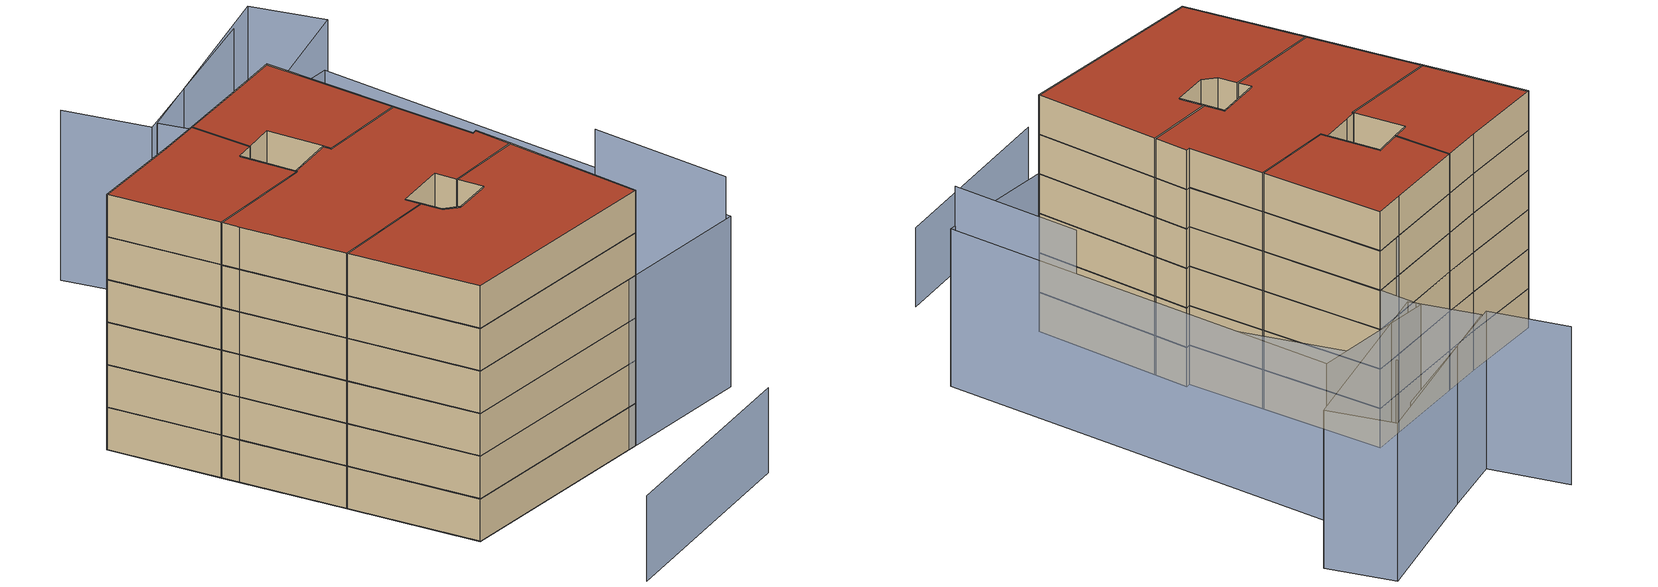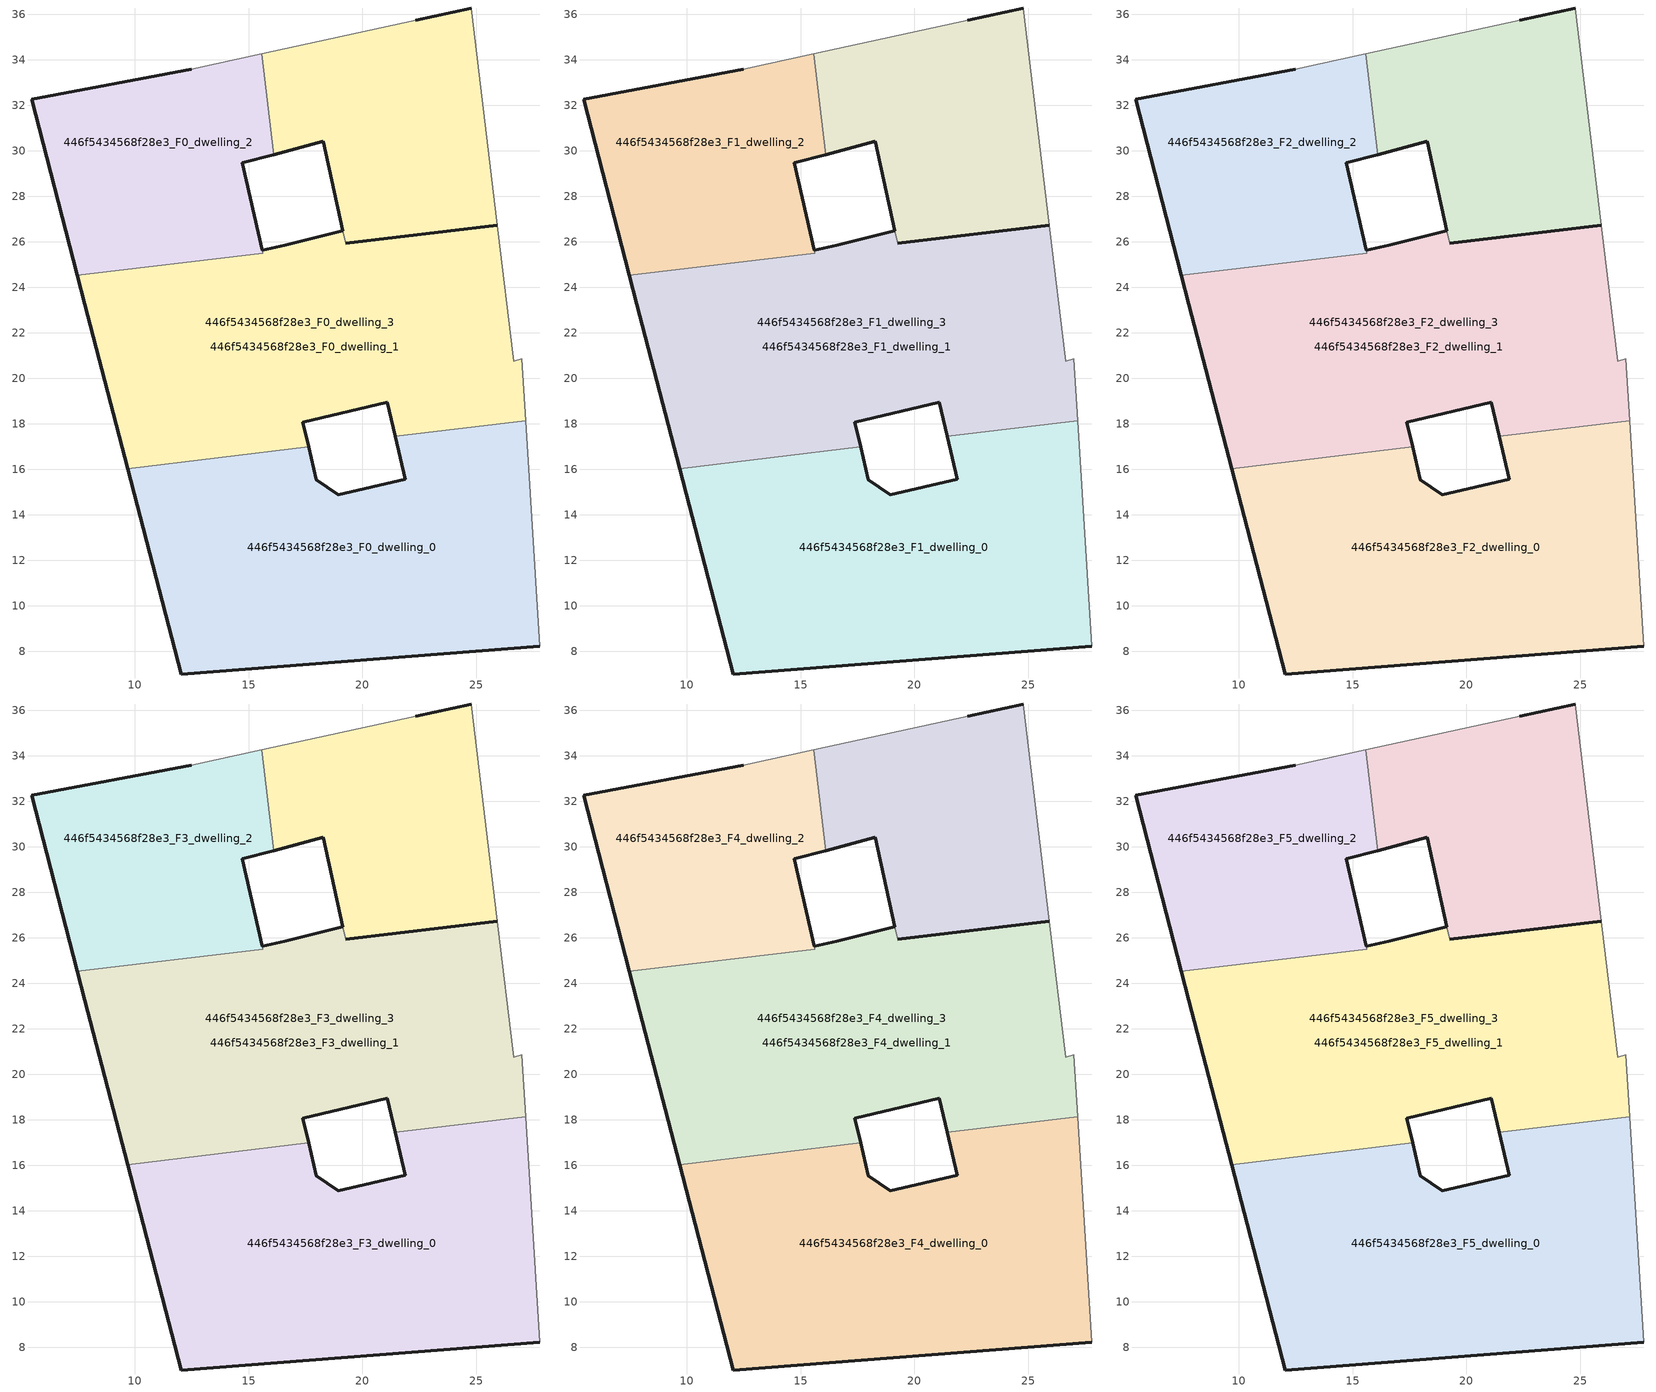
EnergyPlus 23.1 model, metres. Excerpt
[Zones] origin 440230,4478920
446f5434568f28e3_F0_dwelling_0
 floor ground (EU_floor_Construction): 27.81,8.23 27.18,18.14 21.45,17.45 21.88,15.56 18.95,14.87 17.98,15.54 17.63,16.99 9.67,16.04 12.03,7 z0
 wall outside (EU_wall_Construction): 17.63,16.99 17.98,15.54 18.95,14.87 21.88,15.56 21.45,17.45 / 27.81,8.23 12.03,7 9.67,16.04 z0:3
 wall adiabatic (EU_wall_Construction): 27.18,18.14 27.81,8.23 z0:3
 wall to 446f5434568f28e3_F0_dwelling_1 (EU_wall_Construction): 21.44,17.45 27.18,18.14 / 9.67,16.04 17.63,16.99 z0:3
446f5434568f28e3_F0_dwelling_1
 floor ground (EU_floor_Construction): 25.93,26.74 24.77,36.28 22.34,35.74 15.57,34.27 16.1,29.84 18.27,30.42 19.14,26.5 19.14,26.49 19.26,25.94 19.27,25.94 z0; 27.18,18.14 27.01,20.87 26.65,20.76 25.93,26.74 19.27,25.94 19.26,25.94 19.14,26.49 16.58,25.86 15.6,25.62 15.63,25.5 7.47,24.52 7.8,23.25 9.67,16.04 17.63,16.99 17.38,18.06 21.1,18.95 21.44,17.45 z0
 wall outside (EU_wall_Construction): 9.67,16.04 7.8,23.25 7.47,24.52 / 15.6,25.62 16.58,25.86 19.14,26.49 / 19.26,25.94 25.93,26.74 / 21.45,17.45 21.1,18.95 17.38,18.06 17.63,16.99 z0:3
 wall adiabatic (EU_wall_Construction): 25.93,26.74 26.65,20.76 27.01,20.87 27.18,18.14 z0:3
 wall to 446f5434568f28e3_F0_dwelling_2 (EU_wall_Construction): 7.47,24.52 15.63,25.5 15.6,25.62 z0:3
 wall to 446f5434568f28e3_F0_dwelling_3 (EU_wall_Construction): 19.14,26.49 19.26,25.94 z0:3
446f5434568f28e3_F0_dwelling_2
 floor ground (EU_floor_Construction): 15.63,25.5 15.6,25.62 15.6,25.63 14.72,29.47 16.1,29.84 15.57,34.27 12.47,33.6 5.45,32.26 7.47,24.53 7.47,24.52 z0
 wall outside (EU_wall_Construction): 16.1,29.84 14.72,29.47 15.6,25.63 15.6,25.62 / 7.47,24.52 7.47,24.53 5.45,32.26 12.47,33.6 z0:3
 wall adiabatic (EU_wall_Construction): 12.47,33.6 15.57,34.27 z0:3
 wall to 446f5434568f28e3_F0_dwelling_3 (EU_wall_Construction): 15.57,34.27 16.1,29.84 z0:3
446f5434568f28e3_F0_dwelling_3
 floor ground (EU_floor_Construction): 25.93,26.74 24.77,36.28 22.34,35.74 15.57,34.27 16.1,29.84 18.27,30.42 19.14,26.5 19.14,26.49 19.26,25.94 19.27,25.94 z0; 27.18,18.14 27.01,20.87 26.65,20.76 25.93,26.74 19.27,25.94 19.26,25.94 19.14,26.49 16.58,25.86 15.6,25.62 15.63,25.5 7.47,24.52 7.8,23.25 9.67,16.04 17.63,16.99 17.38,18.06 21.1,18.95 21.44,17.45 z0
 wall outside (EU_wall_Construction): 19.14,26.49 19.14,26.5 18.28,30.42 16.1,29.84 / 22.34,35.74 24.77,36.28 / 25.93,26.74 19.27,25.94 19.26,25.94 z0:3
 wall adiabatic (EU_wall_Construction): 15.57,34.27 22.34,35.74 / 24.77,36.28 25.93,26.74 z0:3
446f5434568f28e3_F1_dwelling_0
 floor to 446f5434568f28e3_F0_dwelling_0 (EU_floor_Construction): 27.81,8.23 27.18,18.14 21.44,17.45 21.88,15.56 18.95,14.87 17.98,15.54 17.63,16.99 9.67,16.04 12.02,7 z3
 wall outside (EU_wall_Construction): 17.63,16.99 17.98,15.54 18.95,14.87 21.88,15.56 21.45,17.45 / 27.81,8.23 12.03,7 9.67,16.04 z3:6
 wall adiabatic (EU_wall_Construction): 27.18,18.14 27.81,8.23 z3:6
 wall to 446f5434568f28e3_F1_dwelling_1 (EU_wall_Construction): 21.44,17.45 27.18,18.14 / 9.67,16.04 17.63,16.99 z3:6
446f5434568f28e3_F1_dwelling_1
 floor outside (EU_floor_Construction): 27.18,18.14 27.01,20.87 26.65,20.76 25.93,26.74 19.27,25.94 19.26,25.94 19.14,26.49 16.58,25.86 15.6,25.62 15.63,25.5 7.47,24.52 7.8,23.25 9.67,16.04 17.63,16.99 17.38,18.06 21.1,18.95 21.44,17.45 z3; 25.93,26.74 24.77,36.28 22.34,35.74 15.57,34.27 16.1,29.84 18.27,30.42 19.14,26.5 19.14,26.49 19.26,25.94 19.27,25.94 z3
 wall outside (EU_wall_Construction): 9.67,16.04 7.8,23.25 7.47,24.52 / 15.6,25.62 16.58,25.86 19.14,26.49 / 19.26,25.94 25.93,26.74 / 21.45,17.45 21.1,18.95 17.38,18.06 17.63,16.99 z3:6
 wall adiabatic (EU_wall_Construction): 25.93,26.74 26.65,20.76 27.01,20.87 27.18,18.14 z3:6
 wall to 446f5434568f28e3_F1_dwelling_2 (EU_wall_Construction): 7.47,24.52 15.63,25.5 15.6,25.62 z3:6
 wall to 446f5434568f28e3_F1_dwelling_3 (EU_wall_Construction): 19.14,26.49 19.26,25.94 z3:6
446f5434568f28e3_F1_dwelling_2
 floor to 446f5434568f28e3_F0_dwelling_2 (EU_floor_Construction): 15.63,25.5 15.6,25.62 15.6,25.63 14.72,29.47 16.1,29.84 15.57,34.27 12.47,33.6 5.45,32.26 7.46,24.53 7.47,24.52 z3
 wall outside (EU_wall_Construction): 16.1,29.84 14.72,29.47 15.6,25.63 15.6,25.62 / 7.47,24.52 7.47,24.53 5.45,32.26 12.47,33.6 z3:6
 wall adiabatic (EU_wall_Construction): 12.47,33.6 15.57,34.27 z3:6
 wall to 446f5434568f28e3_F1_dwelling_3 (EU_wall_Construction): 15.57,34.27 16.1,29.84 z3:6
446f5434568f28e3_F1_dwelling_3
 floor to 446f5434568f28e3_F0_dwelling_3 (EU_floor_Construction): 25.93,26.74 24.77,36.28 22.34,35.74 15.57,34.27 16.1,29.84 18.27,30.42 19.14,26.5 19.14,26.49 19.26,25.94 19.27,25.94 z3; 27.18,18.14 27.01,20.87 26.65,20.76 25.93,26.74 19.27,25.94 19.26,25.94 19.14,26.49 16.58,25.86 15.6,25.62 15.63,25.5 7.47,24.52 7.8,23.25 9.67,16.04 17.63,16.99 17.38,18.06 21.1,18.95 21.44,17.45 z3
 wall outside (EU_wall_Construction): 19.14,26.49 19.14,26.5 18.28,30.42 16.1,29.84 / 22.34,35.74 24.77,36.28 / 25.93,26.74 19.27,25.94 19.26,25.94 z3:6
 wall adiabatic (EU_wall_Construction): 15.57,34.27 22.34,35.74 / 24.77,36.28 25.93,26.74 z3:6
446f5434568f28e3_F2_dwelling_0
 floor to 446f5434568f28e3_F1_dwelling_0 (EU_floor_Construction): 27.81,8.23 27.18,18.14 21.44,17.45 21.88,15.56 18.95,14.87 17.98,15.54 17.63,16.99 9.67,16.04 12.02,7 z6
 wall outside (EU_wall_Construction): 17.63,16.99 17.98,15.54 18.95,14.87 21.88,15.56 21.45,17.45 / 27.81,8.23 12.03,7 9.67,16.04 z6:9
 wall adiabatic (EU_wall_Construction): 27.18,18.14 27.81,8.23 z6:9
 wall to 446f5434568f28e3_F2_dwelling_1 (EU_wall_Construction): 21.44,17.45 27.18,18.14 / 9.67,16.04 17.63,16.99 z6:9
446f5434568f28e3_F2_dwelling_1
 floor outside (EU_floor_Construction): 27.18,18.14 27.01,20.87 26.65,20.76 25.93,26.74 19.27,25.94 19.26,25.94 19.14,26.49 16.58,25.86 15.6,25.62 15.63,25.5 7.47,24.52 7.8,23.25 9.67,16.04 17.63,16.99 17.38,18.06 21.1,18.95 21.44,17.45 z6; 25.93,26.74 24.77,36.28 22.34,35.74 15.57,34.27 16.1,29.84 18.27,30.42 19.14,26.5 19.14,26.49 19.26,25.94 19.27,25.94 z6
 wall outside (EU_wall_Construction): 9.67,16.04 7.8,23.25 7.47,24.52 / 15.6,25.62 16.58,25.86 19.14,26.49 / 19.26,25.94 25.93,26.74 / 21.45,17.45 21.1,18.95 17.38,18.06 17.63,16.99 z6:9
 wall adiabatic (EU_wall_Construction): 25.93,26.74 26.65,20.76 27.01,20.87 27.18,18.14 z6:9
 wall to 446f5434568f28e3_F2_dwelling_2 (EU_wall_Construction): 7.47,24.52 15.63,25.5 15.6,25.62 z6:9
 wall to 446f5434568f28e3_F2_dwelling_3 (EU_wall_Construction): 19.14,26.49 19.26,25.94 z6:9
446f5434568f28e3_F2_dwelling_2
 floor to 446f5434568f28e3_F1_dwelling_2 (EU_floor_Construction): 15.63,25.5 15.6,25.62 15.6,25.63 14.72,29.47 16.1,29.84 15.57,34.27 12.47,33.6 5.45,32.26 7.46,24.53 7.47,24.52 z6
 wall outside (EU_wall_Construction): 16.1,29.84 14.72,29.47 15.6,25.63 15.6,25.62 / 7.47,24.52 7.47,24.53 5.45,32.26 12.47,33.6 z6:9
 wall adiabatic (EU_wall_Construction): 12.47,33.6 15.57,34.27 z6:9
 wall to 446f5434568f28e3_F2_dwelling_3 (EU_wall_Construction): 15.57,34.27 16.1,29.84 z6:9
446f5434568f28e3_F2_dwelling_3
 floor to 446f5434568f28e3_F1_dwelling_3 (EU_floor_Construction): 25.93,26.74 24.77,36.28 22.34,35.74 15.57,34.27 16.1,29.84 18.27,30.42 19.14,26.5 19.14,26.49 19.26,25.94 19.27,25.94 z6; 27.18,18.14 27.01,20.87 26.65,20.76 25.93,26.74 19.27,25.94 19.26,25.94 19.14,26.49 16.58,25.86 15.6,25.62 15.63,25.5 7.47,24.52 7.8,23.25 9.67,16.04 17.63,16.99 17.38,18.06 21.1,18.95 21.44,17.45 z6
 wall outside (EU_wall_Construction): 19.14,26.49 19.14,26.5 18.28,30.42 16.1,29.84 / 22.34,35.74 24.77,36.28 / 25.93,26.74 19.27,25.94 19.26,25.94 z6:9
 wall adiabatic (EU_wall_Construction): 15.57,34.27 22.34,35.74 / 24.77,36.28 25.93,26.74 z6:9
446f5434568f28e3_F3_dwelling_0
 floor to 446f5434568f28e3_F2_dwelling_0 (EU_floor_Construction): 27.81,8.23 27.18,18.14 21.44,17.45 21.88,15.56 18.95,14.87 17.98,15.54 17.63,16.99 9.67,16.04 12.02,7 z9
 wall outside (EU_wall_Construction): 17.63,16.99 17.98,15.54 18.95,14.87 21.88,15.56 21.45,17.45 / 27.81,8.23 12.03,7 9.67,16.04 z9:12
 wall adiabatic (EU_wall_Construction): 27.18,18.14 27.81,8.23 z9:12
 wall to 446f5434568f28e3_F3_dwelling_1 (EU_wall_Construction): 21.44,17.45 27.18,18.14 / 9.67,16.04 17.63,16.99 z9:12
446f5434568f28e3_F3_dwelling_1
 floor outside (EU_floor_Construction): 27.18,18.14 27.01,20.87 26.65,20.76 25.93,26.74 19.27,25.94 19.26,25.94 19.14,26.49 16.58,25.86 15.6,25.62 15.63,25.5 7.47,24.52 7.8,23.25 9.67,16.04 17.63,16.99 17.38,18.06 21.1,18.95 21.44,17.45 z9; 25.93,26.74 24.77,36.28 22.34,35.74 15.57,34.27 16.1,29.84 18.27,30.42 19.14,26.5 19.14,26.49 19.26,25.94 19.27,25.94 z9
 wall outside (EU_wall_Construction): 9.67,16.04 7.8,23.25 7.47,24.52 / 15.6,25.62 16.58,25.86 19.14,26.49 / 19.26,25.94 25.93,26.74 / 21.45,17.45 21.1,18.95 17.38,18.06 17.63,16.99 z9:12
 wall adiabatic (EU_wall_Construction): 25.93,26.74 26.65,20.76 27.01,20.87 27.18,18.14 z9:12
 wall to 446f5434568f28e3_F3_dwelling_2 (EU_wall_Construction): 7.47,24.52 15.63,25.5 15.6,25.62 z9:12
 wall to 446f5434568f28e3_F3_dwelling_3 (EU_wall_Construction): 19.14,26.49 19.26,25.94 z9:12
446f5434568f28e3_F3_dwelling_2
 floor to 446f5434568f28e3_F2_dwelling_2 (EU_floor_Construction): 15.63,25.5 15.6,25.62 15.6,25.63 14.72,29.47 16.1,29.84 15.57,34.27 12.47,33.6 5.45,32.26 7.46,24.53 7.47,24.52 z9
 wall outside (EU_wall_Construction): 16.1,29.84 14.72,29.47 15.6,25.63 15.6,25.62 / 7.47,24.52 7.47,24.53 5.45,32.26 12.47,33.6 z9:12
 wall adiabatic (EU_wall_Construction): 12.47,33.6 15.57,34.27 z9:12
 wall to 446f5434568f28e3_F3_dwelling_3 (EU_wall_Construction): 15.57,34.27 16.1,29.84 z9:12
446f5434568f28e3_F3_dwelling_3
 floor to 446f5434568f28e3_F2_dwelling_3 (EU_floor_Construction): 25.93,26.74 24.77,36.28 22.34,35.74 15.57,34.27 16.1,29.84 18.27,30.42 19.14,26.5 19.14,26.49 19.26,25.94 19.27,25.94 z9; 27.18,18.14 27.01,20.87 26.65,20.76 25.93,26.74 19.27,25.94 19.26,25.94 19.14,26.49 16.58,25.86 15.6,25.62 15.63,25.5 7.47,24.52 7.8,23.25 9.67,16.04 17.63,16.99 17.38,18.06 21.1,18.95 21.44,17.45 z9
 wall outside (EU_wall_Construction): 19.14,26.49 19.14,26.5 18.28,30.42 16.1,29.84 / 22.34,35.74 24.77,36.28 / 25.93,26.74 19.27,25.94 19.26,25.94 z9:12
 wall adiabatic (EU_wall_Construction): 15.57,34.27 22.34,35.74 / 24.77,36.28 25.93,26.74 z9:12
446f5434568f28e3_F4_dwelling_0
 floor to 446f5434568f28e3_F3_dwelling_0 (EU_floor_Construction): 27.81,8.23 27.18,18.14 21.44,17.45 21.88,15.56 18.95,14.87 17.98,15.54 17.63,16.99 9.67,16.04 12.02,7 z12
 wall outside (EU_wall_Construction): 17.63,16.99 17.98,15.54 18.95,14.87 21.88,15.56 21.45,17.45 / 27.81,8.23 12.03,7 9.67,16.04 z12:15
 wall adiabatic (EU_wall_Construction): 27.18,18.14 27.81,8.23 z12:15
 wall to 446f5434568f28e3_F4_dwelling_1 (EU_wall_Construction): 21.44,17.45 27.18,18.14 / 9.67,16.04 17.63,16.99 z12:15
446f5434568f28e3_F4_dwelling_1
 floor outside (EU_floor_Construction): 27.18,18.14 27.01,20.87 26.65,20.76 25.93,26.74 19.27,25.94 19.26,25.94 19.14,26.49 16.58,25.86 15.6,25.62 15.63,25.5 7.47,24.52 7.8,23.25 9.67,16.04 17.63,16.99 17.38,18.06 21.1,18.95 21.44,17.45 z12; 25.93,26.74 24.77,36.28 22.34,35.74 15.57,34.27 16.1,29.84 18.27,30.42 19.14,26.5 19.14,26.49 19.26,25.94 19.27,25.94 z12
 wall outside (EU_wall_Construction): 9.67,16.04 7.8,23.25 7.47,24.52 / 15.6,25.62 16.58,25.86 19.14,26.49 / 19.26,25.94 25.93,26.74 / 21.45,17.45 21.1,18.95 17.38,18.06 17.63,16.99 z12:15
 wall adiabatic (EU_wall_Construction): 25.93,26.74 26.65,20.76 27.01,20.87 27.18,18.14 z12:15
 wall to 446f5434568f28e3_F4_dwelling_2 (EU_wall_Construction): 7.47,24.52 15.63,25.5 15.6,25.62 z12:15
 wall to 446f5434568f28e3_F4_dwelling_3 (EU_wall_Construction): 19.14,26.49 19.26,25.94 z12:15
446f5434568f28e3_F4_dwelling_2
 floor to 446f5434568f28e3_F3_dwelling_2 (EU_floor_Construction): 15.63,25.5 15.6,25.62 15.6,25.63 14.72,29.47 16.1,29.84 15.57,34.27 12.47,33.6 5.45,32.26 7.46,24.53 7.47,24.52 z12
 wall outside (EU_wall_Construction): 16.1,29.84 14.72,29.47 15.6,25.63 15.6,25.62 / 7.47,24.52 7.47,24.53 5.45,32.26 12.47,33.6 z12:15
 wall adiabatic (EU_wall_Construction): 12.47,33.6 15.57,34.27 z12:15
 wall to 446f5434568f28e3_F4_dwelling_3 (EU_wall_Construction): 15.57,34.27 16.1,29.84 z12:15
446f5434568f28e3_F4_dwelling_3
 floor to 446f5434568f28e3_F3_dwelling_3 (EU_floor_Construction): 25.93,26.74 24.77,36.28 22.34,35.74 15.57,34.27 16.1,29.84 18.27,30.42 19.14,26.5 19.14,26.49 19.26,25.94 19.27,25.94 z12; 27.18,18.14 27.01,20.87 26.65,20.76 25.93,26.74 19.27,25.94 19.26,25.94 19.14,26.49 16.58,25.86 15.6,25.62 15.63,25.5 7.47,24.52 7.8,23.25 9.67,16.04 17.63,16.99 17.38,18.06 21.1,18.95 21.44,17.45 z12
 wall outside (EU_wall_Construction): 19.14,26.49 19.14,26.5 18.28,30.42 16.1,29.84 / 22.34,35.74 24.77,36.28 / 25.93,26.74 19.27,25.94 19.26,25.94 z12:15
 wall adiabatic (EU_wall_Construction): 15.57,34.27 22.34,35.74 / 24.77,36.28 25.93,26.74 z12:15
446f5434568f28e3_F5_dwelling_0
 floor to 446f5434568f28e3_F4_dwelling_0 (EU_floor_Construction): 27.81,8.23 27.18,18.14 21.44,17.45 21.88,15.56 18.95,14.87 17.98,15.54 17.63,16.99 9.67,16.04 12.02,7 z15
 wall outside (EU_wall_Construction): 17.63,16.99 17.98,15.54 18.95,14.87 21.88,15.56 21.45,17.45 / 27.81,8.23 12.03,7 9.67,16.04 z15:18
 wall adiabatic (EU_wall_Construction): 27.18,18.14 27.81,8.23 z15:18
 wall to 446f5434568f28e3_F5_dwelling_1 (EU_wall_Construction): 21.44,17.45 27.18,18.14 / 9.67,16.04 17.63,16.99 z15:18
 roof outside (EU_roof_Construction): 27.18,18.14 27.81,8.23 12.03,7 9.67,16.04 17.63,16.99 17.98,15.54 18.95,14.87 21.88,15.56 21.45,17.45 z18
446f5434568f28e3_F5_dwelling_1
 floor outside (EU_floor_Construction): 27.18,18.14 27.01,20.87 26.65,20.76 25.93,26.74 19.27,25.94 19.26,25.94 19.14,26.49 16.58,25.86 15.6,25.62 15.63,25.5 7.47,24.52 7.8,23.25 9.67,16.04 17.63,16.99 17.38,18.06 21.1,18.95 21.44,17.45 z15; 25.93,26.74 24.77,36.28 22.34,35.74 15.57,34.27 16.1,29.84 18.27,30.42 19.14,26.5 19.14,26.49 19.26,25.94 19.27,25.94 z15
 wall outside (EU_wall_Construction): 9.67,16.04 7.8,23.25 7.47,24.52 / 15.6,25.62 16.58,25.86 19.14,26.49 / 19.26,25.94 25.93,26.74 / 21.45,17.45 21.1,18.95 17.38,18.06 17.63,16.99 z15:18
 wall adiabatic (EU_wall_Construction): 25.93,26.74 26.65,20.76 27.01,20.87 27.18,18.14 z15:18
 wall to 446f5434568f28e3_F5_dwelling_2 (EU_wall_Construction): 7.47,24.52 15.63,25.5 15.6,25.62 z15:18
 wall to 446f5434568f28e3_F5_dwelling_3 (EU_wall_Construction): 19.14,26.49 19.26,25.94 z15:18
 roof outside (EU_roof_Construction): 25.93,26.74 26.65,20.76 27.01,20.87 27.18,18.14 21.44,17.45 21.1,18.95 17.38,18.06 17.63,16.99 9.67,16.04 7.8,23.25 7.47,24.52 15.63,25.5 15.6,25.62 16.58,25.86 19.14,26.49 19.26,25.94 19.27,25.94 z18; 24.77,36.28 25.93,26.74 19.27,25.94 19.26,25.94 19.14,26.49 19.14,26.5 18.27,30.42 16.1,29.84 15.57,34.27 22.34,35.74 z18
446f5434568f28e3_F5_dwelling_2
 floor to 446f5434568f28e3_F4_dwelling_2 (EU_floor_Construction): 15.63,25.5 15.6,25.62 15.6,25.63 14.72,29.47 16.1,29.84 15.57,34.27 12.47,33.6 5.45,32.26 7.46,24.53 7.47,24.52 z15
 wall outside (EU_wall_Construction): 16.1,29.84 14.72,29.47 15.6,25.63 15.6,25.62 / 7.47,24.52 7.47,24.53 5.45,32.26 12.47,33.6 z15:18
 wall adiabatic (EU_wall_Construction): 12.47,33.6 15.57,34.27 z15:18
 wall to 446f5434568f28e3_F5_dwelling_3 (EU_wall_Construction): 15.57,34.27 16.1,29.84 z15:18
 roof outside (EU_roof_Construction): 15.57,34.27 16.1,29.84 14.72,29.47 15.6,25.63 15.6,25.62 15.63,25.5 7.47,24.52 7.47,24.53 5.45,32.26 12.47,33.6 z18
446f5434568f28e3_F5_dwelling_3
 floor to 446f5434568f28e3_F4_dwelling_3 (EU_floor_Construction): 25.93,26.74 24.77,36.28 22.34,35.74 15.57,34.27 16.1,29.84 18.27,30.42 19.14,26.5 19.14,26.49 19.26,25.94 19.27,25.94 z15; 27.18,18.14 27.01,20.87 26.65,20.76 25.93,26.74 19.27,25.94 19.26,25.94 19.14,26.49 16.58,25.86 15.6,25.62 15.63,25.5 7.47,24.52 7.8,23.25 9.67,16.04 17.63,16.99 17.38,18.06 21.1,18.95 21.44,17.45 z15
 wall outside (EU_wall_Construction): 19.14,26.49 19.14,26.5 18.28,30.42 16.1,29.84 / 22.34,35.74 24.77,36.28 / 25.93,26.74 19.27,25.94 19.26,25.94 z15:18
 wall adiabatic (EU_wall_Construction): 15.57,34.27 22.34,35.74 / 24.77,36.28 25.93,26.74 z15:18
 roof outside (EU_roof_Construction): 25.93,26.74 26.65,20.76 27.01,20.87 27.18,18.14 21.44,17.45 21.1,18.95 17.38,18.06 17.63,16.99 9.67,16.04 7.8,23.25 7.47,24.52 15.63,25.5 15.6,25.62 16.58,25.86 19.14,26.49 19.26,25.94 19.27,25.94 z18; 24.77,36.28 25.93,26.74 19.27,25.94 19.26,25.94 19.14,26.49 19.14,26.5 18.27,30.42 16.1,29.84 15.57,34.27 22.34,35.74 z18
shading: 15.09,-4.11 30.66,-0.26 z0:6; 37,8.99 36.19,19.15 / 22.64,35.82 12.58,33.2 z0:15; 35.15,48.35 22.19,43.5 / 22.19,43.5 20.05,49.21 / 37.5,9.03 27.13,8.16 / 27.13,8.16 24.49,39.64 / 24.49,39.64 34.87,40.51 / 34.87,40.51 37.5,9.03 / 22.78,43.6 37.94,49.68 / 37.94,49.68 39.9,44.78 / 39.9,44.78 24.74,38.71 / 24.74,38.71 22.78,43.6 z0:12; 32.84,25.43 27.18,40 z0:9
[Building]
EU S2 Campaign: North Axis=0; Terrain=City; Solar Distribution=FullExterior
[Site:Location]
Madrid: Latitude=40.5; Longitude=-3.5; Time Zone=1; Elevation=609
[SizingPeriod:WeatherFileDays]
AnnualSizingPeriod: Begin Month=1; Begin Day of Month=1; End Month=12; End Day of Month=31; Day of Week for Start Day=Monday; Use Weather File Daylight Saving Period=No; Use Weather File Rain and Snow Indicators=No
[MATERIAL]
EU_InternalMass_Material: Roughness=MediumRough; Thickness=0.1; Conductivity=1; Density=1800; Specific Heat=900; Thermal Absorptance=0.9; Solar Absorptance=0.7; Visible Absorptance=0.7
[MATERIAL:NOMASS] Roughness=MediumRough; Thermal Absorptance=0.9; Solar Absorptance=0.7; Visible Absorptance=0.7
Name | Thermal Resistance
EU_wall_NoMass | 0.609216
EU_roof_NoMass | 0.513268
EU_floor_NoMass | 0.568163
[CONSTRUCTION]
EU_wall_Construction: EU_wall_NoMass
EU_roof_Construction: EU_roof_NoMass
EU_floor_Construction: EU_floor_NoMass
EU_InternalMass_Construction: EU_InternalMass_Material
[ZONE] Type=1; Multiplier=1; Ceiling Height=autocalculate; Floor Area=autocalculate; Part of Total Floor Area=Yes
Name | Volume
446f5434568f28e3_F0_dwelling_0 | 456.792
446f5434568f28e3_F1_dwelling_0; 446f5434568f28e3_F2_dwelling_0; 446f5434568f28e3_F3_dwelling_0; 446f5434568f28e3_F4_dwelling_0; 446f5434568f28e3_F5_dwelling_0 | 456.791
446f5434568f28e3_F0_dwelling_1; 446f5434568f28e3_F1_dwelling_1; 446f5434568f28e3_F2_dwelling_1; 446f5434568f28e3_F3_dwelling_1; 446f5434568f28e3_F4_dwelling_1; 446f5434568f28e3_F5_dwelling_1; 446f5434568f28e3_F0_dwelling_3; 446f5434568f28e3_F1_dwelling_3; 446f5434568f28e3_F2_dwelling_3; 446f5434568f28e3_F3_dwelling_3; 446f5434568f28e3_F4_dwelling_3; 446f5434568f28e3_F5_dwelling_3 | 685.704
446f5434568f28e3_F0_dwelling_2 | 227.845
446f5434568f28e3_F1_dwelling_2; 446f5434568f28e3_F2_dwelling_2; 446f5434568f28e3_F3_dwelling_2; 446f5434568f28e3_F4_dwelling_2; 446f5434568f28e3_F5_dwelling_2 | 227.844
[INTERNALMASS] Construction=EU_InternalMass_Construction
Name | Zone or ZoneList | Surface Area
446f5434568f28e3_F0_dwelling_0_EU_InternalMass | 446f5434568f28e3_F0_dwelling_0 | 152.264
446f5434568f28e3_F0_dwelling_1_EU_InternalMass | 446f5434568f28e3_F0_dwelling_1 | 153.508
446f5434568f28e3_F0_dwelling_2_EU_InternalMass | 446f5434568f28e3_F0_dwelling_2 | 75.9482
446f5434568f28e3_F0_dwelling_3_EU_InternalMass | 446f5434568f28e3_F0_dwelling_3 | 75.0622
446f5434568f28e3_F1_dwelling_0_EU_InternalMass | 446f5434568f28e3_F1_dwelling_0 | 152.264
446f5434568f28e3_F1_dwelling_1_EU_InternalMass | 446f5434568f28e3_F1_dwelling_1 | 153.508
446f5434568f28e3_F1_dwelling_2_EU_InternalMass | 446f5434568f28e3_F1_dwelling_2 | 75.9482
446f5434568f28e3_F1_dwelling_3_EU_InternalMass | 446f5434568f28e3_F1_dwelling_3 | 75.0622
446f5434568f28e3_F2_dwelling_0_EU_InternalMass | 446f5434568f28e3_F2_dwelling_0 | 152.264
446f5434568f28e3_F2_dwelling_1_EU_InternalMass | 446f5434568f28e3_F2_dwelling_1 | 153.508
446f5434568f28e3_F2_dwelling_2_EU_InternalMass | 446f5434568f28e3_F2_dwelling_2 | 75.9482
446f5434568f28e3_F2_dwelling_3_EU_InternalMass | 446f5434568f28e3_F2_dwelling_3 | 75.0622
446f5434568f28e3_F3_dwelling_0_EU_InternalMass | 446f5434568f28e3_F3_dwelling_0 | 152.264
446f5434568f28e3_F3_dwelling_1_EU_InternalMass | 446f5434568f28e3_F3_dwelling_1 | 153.508
446f5434568f28e3_F3_dwelling_2_EU_InternalMass | 446f5434568f28e3_F3_dwelling_2 | 75.9482
446f5434568f28e3_F3_dwelling_3_EU_InternalMass | 446f5434568f28e3_F3_dwelling_3 | 75.0622
446f5434568f28e3_F4_dwelling_0_EU_InternalMass | 446f5434568f28e3_F4_dwelling_0 | 152.264
446f5434568f28e3_F4_dwelling_1_EU_InternalMass | 446f5434568f28e3_F4_dwelling_1 | 153.508
446f5434568f28e3_F4_dwelling_2_EU_InternalMass | 446f5434568f28e3_F4_dwelling_2 | 75.9482
446f5434568f28e3_F4_dwelling_3_EU_InternalMass | 446f5434568f28e3_F4_dwelling_3 | 75.0622
446f5434568f28e3_F5_dwelling_0_EU_InternalMass | 446f5434568f28e3_F5_dwelling_0 | 152.264
446f5434568f28e3_F5_dwelling_1_EU_InternalMass | 446f5434568f28e3_F5_dwelling_1 | 153.508
446f5434568f28e3_F5_dwelling_2_EU_InternalMass | 446f5434568f28e3_F5_dwelling_2 | 75.9482
446f5434568f28e3_F5_dwelling_3_EU_InternalMass | 446f5434568f28e3_F5_dwelling_3 | 75.0622
[OTHEREQUIPMENT] Fuel Type=Electricity; Design Level Calculation Method=Watts/Area; Power per Zone Floor Area=1; Fraction Latent=0; Fraction Radiant=0; Fraction Lost=0; Carbon Dioxide Generation Rate=0; EndUse Subcategory=EU_Step8_InternalGains
Name | Zone or ZoneList or Space or SpaceList | Schedule
EU_Step8_InternalGain_446f5434568f28e3_F0_dwelling_0_f000 | 446f5434568f28e3_F0_dwelling_0 | EU_Step8_GainSchedule_446f5434568f28e3_F0_dwelling_0_f000
EU_Step8_InternalGain_446f5434568f28e3_F0_dwelling_1_f000 | 446f5434568f28e3_F0_dwelling_1 | EU_Step8_GainSchedule_446f5434568f28e3_F0_dwelling_1_f000
EU_Step8_InternalGain_446f5434568f28e3_F0_dwelling_2_f000 | 446f5434568f28e3_F0_dwelling_2 | EU_Step8_GainSchedule_446f5434568f28e3_F0_dwelling_2_f000
EU_Step8_InternalGain_446f5434568f28e3_F0_dwelling_3_f000 | 446f5434568f28e3_F0_dwelling_3 | EU_Step8_GainSchedule_446f5434568f28e3_F0_dwelling_3_f000
EU_Step8_InternalGain_446f5434568f28e3_F1_dwelling_0_f000 | 446f5434568f28e3_F1_dwelling_0 | EU_Step8_GainSchedule_446f5434568f28e3_F1_dwelling_0_f000
EU_Step8_InternalGain_446f5434568f28e3_F1_dwelling_1_f000 | 446f5434568f28e3_F1_dwelling_1 | EU_Step8_GainSchedule_446f5434568f28e3_F1_dwelling_1_f000
EU_Step8_InternalGain_446f5434568f28e3_F1_dwelling_2_f000 | 446f5434568f28e3_F1_dwelling_2 | EU_Step8_GainSchedule_446f5434568f28e3_F1_dwelling_2_f000
EU_Step8_InternalGain_446f5434568f28e3_F1_dwelling_3_f000 | 446f5434568f28e3_F1_dwelling_3 | EU_Step8_GainSchedule_446f5434568f28e3_F1_dwelling_3_f000
EU_Step8_InternalGain_446f5434568f28e3_F2_dwelling_0_f000 | 446f5434568f28e3_F2_dwelling_0 | EU_Step8_GainSchedule_446f5434568f28e3_F2_dwelling_0_f000
EU_Step8_InternalGain_446f5434568f28e3_F2_dwelling_1_f000 | 446f5434568f28e3_F2_dwelling_1 | EU_Step8_GainSchedule_446f5434568f28e3_F2_dwelling_1_f000
EU_Step8_InternalGain_446f5434568f28e3_F2_dwelling_2_f000 | 446f5434568f28e3_F2_dwelling_2 | EU_Step8_GainSchedule_446f5434568f28e3_F2_dwelling_2_f000
EU_Step8_InternalGain_446f5434568f28e3_F2_dwelling_3_f000 | 446f5434568f28e3_F2_dwelling_3 | EU_Step8_GainSchedule_446f5434568f28e3_F2_dwelling_3_f000
EU_Step8_InternalGain_446f5434568f28e3_F3_dwelling_0_f000 | 446f5434568f28e3_F3_dwelling_0 | EU_Step8_GainSchedule_446f5434568f28e3_F3_dwelling_0_f000
EU_Step8_InternalGain_446f5434568f28e3_F3_dwelling_1_f000 | 446f5434568f28e3_F3_dwelling_1 | EU_Step8_GainSchedule_446f5434568f28e3_F3_dwelling_1_f000
EU_Step8_InternalGain_446f5434568f28e3_F3_dwelling_2_f000 | 446f5434568f28e3_F3_dwelling_2 | EU_Step8_GainSchedule_446f5434568f28e3_F3_dwelling_2_f000
EU_Step8_InternalGain_446f5434568f28e3_F3_dwelling_3_f000 | 446f5434568f28e3_F3_dwelling_3 | EU_Step8_GainSchedule_446f5434568f28e3_F3_dwelling_3_f000
EU_Step8_InternalGain_446f5434568f28e3_F4_dwelling_0_f000 | 446f5434568f28e3_F4_dwelling_0 | EU_Step8_GainSchedule_446f5434568f28e3_F4_dwelling_0_f000
EU_Step8_InternalGain_446f5434568f28e3_F4_dwelling_1_f000 | 446f5434568f28e3_F4_dwelling_1 | EU_Step8_GainSchedule_446f5434568f28e3_F4_dwelling_1_f000
EU_Step8_InternalGain_446f5434568f28e3_F4_dwelling_2_f000 | 446f5434568f28e3_F4_dwelling_2 | EU_Step8_GainSchedule_446f5434568f28e3_F4_dwelling_2_f000
EU_Step8_InternalGain_446f5434568f28e3_F4_dwelling_3_f000 | 446f5434568f28e3_F4_dwelling_3 | EU_Step8_GainSchedule_446f5434568f28e3_F4_dwelling_3_f000
EU_Step8_InternalGain_446f5434568f28e3_F5_dwelling_0_f000 | 446f5434568f28e3_F5_dwelling_0 | EU_Step8_GainSchedule_446f5434568f28e3_F5_dwelling_0_f000
EU_Step8_InternalGain_446f5434568f28e3_F5_dwelling_1_f000 | 446f5434568f28e3_F5_dwelling_1 | EU_Step8_GainSchedule_446f5434568f28e3_F5_dwelling_1_f000
EU_Step8_InternalGain_446f5434568f28e3_F5_dwelling_2_f000 | 446f5434568f28e3_F5_dwelling_2 | EU_Step8_GainSchedule_446f5434568f28e3_F5_dwelling_2_f000
EU_Step8_InternalGain_446f5434568f28e3_F5_dwelling_3_f000 | 446f5434568f28e3_F5_dwelling_3 | EU_Step8_GainSchedule_446f5434568f28e3_F5_dwelling_3_f000
[ZONEVENTILATION:DESIGNFLOWRATE] Schedule=EU_AlwaysOn; Design Flow Rate Calculation Method=AirChanges/Hour; Air Changes per Hour=0.752966; Ventilation Type=Natural; Fan Pressure Rise=0; Fan Total Efficiency=1; Constant Term Coefficient=1; Temperature Term Coefficient=0; Velocity Term Coefficient=0; Velocity Squared Term Coefficient=0; Minimum Indoor Temperature=-100; Maximum Indoor Temperature=100; Delta Temperature=-100; Minimum Outdoor Temperature=-100; Maximum Outdoor Temperature=100; Maximum Wind Speed=40
Name | Zone or ZoneList or Space or SpaceList
EU_ConstantAir_446f5434568f28e3_F0_dwelling_0 | 446f5434568f28e3_F0_dwelling_0
EU_ConstantAir_446f5434568f28e3_F0_dwelling_1 | 446f5434568f28e3_F0_dwelling_1
EU_ConstantAir_446f5434568f28e3_F0_dwelling_2 | 446f5434568f28e3_F0_dwelling_2
EU_ConstantAir_446f5434568f28e3_F0_dwelling_3 | 446f5434568f28e3_F0_dwelling_3
EU_ConstantAir_446f5434568f28e3_F1_dwelling_0 | 446f5434568f28e3_F1_dwelling_0
EU_ConstantAir_446f5434568f28e3_F1_dwelling_1 | 446f5434568f28e3_F1_dwelling_1
EU_ConstantAir_446f5434568f28e3_F1_dwelling_2 | 446f5434568f28e3_F1_dwelling_2
EU_ConstantAir_446f5434568f28e3_F1_dwelling_3 | 446f5434568f28e3_F1_dwelling_3
EU_ConstantAir_446f5434568f28e3_F2_dwelling_0 | 446f5434568f28e3_F2_dwelling_0
EU_ConstantAir_446f5434568f28e3_F2_dwelling_1 | 446f5434568f28e3_F2_dwelling_1
EU_ConstantAir_446f5434568f28e3_F2_dwelling_2 | 446f5434568f28e3_F2_dwelling_2
EU_ConstantAir_446f5434568f28e3_F2_dwelling_3 | 446f5434568f28e3_F2_dwelling_3
EU_ConstantAir_446f5434568f28e3_F3_dwelling_0 | 446f5434568f28e3_F3_dwelling_0
EU_ConstantAir_446f5434568f28e3_F3_dwelling_1 | 446f5434568f28e3_F3_dwelling_1
EU_ConstantAir_446f5434568f28e3_F3_dwelling_2 | 446f5434568f28e3_F3_dwelling_2
EU_ConstantAir_446f5434568f28e3_F3_dwelling_3 | 446f5434568f28e3_F3_dwelling_3
EU_ConstantAir_446f5434568f28e3_F4_dwelling_0 | 446f5434568f28e3_F4_dwelling_0
EU_ConstantAir_446f5434568f28e3_F4_dwelling_1 | 446f5434568f28e3_F4_dwelling_1
EU_ConstantAir_446f5434568f28e3_F4_dwelling_2 | 446f5434568f28e3_F4_dwelling_2
EU_ConstantAir_446f5434568f28e3_F4_dwelling_3 | 446f5434568f28e3_F4_dwelling_3
EU_ConstantAir_446f5434568f28e3_F5_dwelling_0 | 446f5434568f28e3_F5_dwelling_0
EU_ConstantAir_446f5434568f28e3_F5_dwelling_1 | 446f5434568f28e3_F5_dwelling_1
EU_ConstantAir_446f5434568f28e3_F5_dwelling_2 | 446f5434568f28e3_F5_dwelling_2
EU_ConstantAir_446f5434568f28e3_F5_dwelling_3 | 446f5434568f28e3_F5_dwelling_3
[HVACTEMPLATE:THERMOSTAT] Constant Heating Setpoint=20; Constant Cooling Setpoint=50
EU_HeatOnly_446f5434568f28e3_F0_dwelling_0; EU_HeatOnly_446f5434568f28e3_F0_dwelling_1; EU_HeatOnly_446f5434568f28e3_F0_dwelling_2; EU_HeatOnly_446f5434568f28e3_F0_dwelling_3; EU_HeatOnly_446f5434568f28e3_F1_dwelling_0; EU_HeatOnly_446f5434568f28e3_F1_dwelling_1; EU_HeatOnly_446f5434568f28e3_F1_dwelling_2; EU_HeatOnly_446f5434568f28e3_F1_dwelling_3; EU_HeatOnly_446f5434568f28e3_F2_dwelling_0; EU_HeatOnly_446f5434568f28e3_F2_dwelling_1; EU_HeatOnly_446f5434568f28e3_F2_dwelling_2; EU_HeatOnly_446f5434568f28e3_F2_dwelling_3; EU_HeatOnly_446f5434568f28e3_F3_dwelling_0; EU_HeatOnly_446f5434568f28e3_F3_dwelling_1; EU_HeatOnly_446f5434568f28e3_F3_dwelling_2; EU_HeatOnly_446f5434568f28e3_F3_dwelling_3; EU_HeatOnly_446f5434568f28e3_F4_dwelling_0; EU_HeatOnly_446f5434568f28e3_F4_dwelling_1; EU_HeatOnly_446f5434568f28e3_F4_dwelling_2; EU_HeatOnly_446f5434568f28e3_F4_dwelling_3; EU_HeatOnly_446f5434568f28e3_F5_dwelling_0; EU_HeatOnly_446f5434568f28e3_F5_dwelling_1; EU_HeatOnly_446f5434568f28e3_F5_dwelling_2; EU_HeatOnly_446f5434568f28e3_F5_dwelling_3
[HVACTEMPLATE:ZONE:IDEALLOADSAIRSYSTEM] System Availability Schedule=EU_AlwaysOn; Maximum Heating Supply Air Temperature=50; Minimum Cooling Supply Air Temperature=13; Maximum Heating Supply Air Humidity Ratio=0.0156; Minimum Cooling Supply Air Humidity Ratio=0.0077; Heating Limit=NoLimit; Cooling Limit=NoLimit; Heating Availability Schedule=EU_AlwaysOn; Cooling Availability Schedule=EU_CoolingOff; Dehumidification Control Type=ConstantSensibleHeatRatio; Cooling Sensible Heat Ratio=0.7; Dehumidification Setpoint=60; Humidification Control Type=None; Humidification Setpoint=30; Outdoor Air Method=None; Outdoor Air Flow Rate per Person=0.00944; Outdoor Air Flow Rate per Zone Floor Area=0; Outdoor Air Flow Rate per Zone=0; Demand Controlled Ventilation Type=None; Outdoor Air Economizer Type=NoEconomizer; Heat Recovery Type=None; Sensible Heat Recovery Effectiveness=0.7; Latent Heat Recovery Effectiveness=0.65
Name | Template Thermostat
446f5434568f28e3_F0_dwelling_0 | EU_HeatOnly_446f5434568f28e3_F0_dwelling_0
446f5434568f28e3_F0_dwelling_1 | EU_HeatOnly_446f5434568f28e3_F0_dwelling_1
446f5434568f28e3_F0_dwelling_2 | EU_HeatOnly_446f5434568f28e3_F0_dwelling_2
446f5434568f28e3_F0_dwelling_3 | EU_HeatOnly_446f5434568f28e3_F0_dwelling_3
446f5434568f28e3_F1_dwelling_0 | EU_HeatOnly_446f5434568f28e3_F1_dwelling_0
446f5434568f28e3_F1_dwelling_1 | EU_HeatOnly_446f5434568f28e3_F1_dwelling_1
446f5434568f28e3_F1_dwelling_2 | EU_HeatOnly_446f5434568f28e3_F1_dwelling_2
446f5434568f28e3_F1_dwelling_3 | EU_HeatOnly_446f5434568f28e3_F1_dwelling_3
446f5434568f28e3_F2_dwelling_0 | EU_HeatOnly_446f5434568f28e3_F2_dwelling_0
446f5434568f28e3_F2_dwelling_1 | EU_HeatOnly_446f5434568f28e3_F2_dwelling_1
446f5434568f28e3_F2_dwelling_2 | EU_HeatOnly_446f5434568f28e3_F2_dwelling_2
446f5434568f28e3_F2_dwelling_3 | EU_HeatOnly_446f5434568f28e3_F2_dwelling_3
446f5434568f28e3_F3_dwelling_0 | EU_HeatOnly_446f5434568f28e3_F3_dwelling_0
446f5434568f28e3_F3_dwelling_1 | EU_HeatOnly_446f5434568f28e3_F3_dwelling_1
446f5434568f28e3_F3_dwelling_2 | EU_HeatOnly_446f5434568f28e3_F3_dwelling_2
446f5434568f28e3_F3_dwelling_3 | EU_HeatOnly_446f5434568f28e3_F3_dwelling_3
446f5434568f28e3_F4_dwelling_0 | EU_HeatOnly_446f5434568f28e3_F4_dwelling_0
446f5434568f28e3_F4_dwelling_1 | EU_HeatOnly_446f5434568f28e3_F4_dwelling_1
446f5434568f28e3_F4_dwelling_2 | EU_HeatOnly_446f5434568f28e3_F4_dwelling_2
446f5434568f28e3_F4_dwelling_3 | EU_HeatOnly_446f5434568f28e3_F4_dwelling_3
446f5434568f28e3_F5_dwelling_0 | EU_HeatOnly_446f5434568f28e3_F5_dwelling_0
446f5434568f28e3_F5_dwelling_1 | EU_HeatOnly_446f5434568f28e3_F5_dwelling_1
446f5434568f28e3_F5_dwelling_2 | EU_HeatOnly_446f5434568f28e3_F5_dwelling_2
446f5434568f28e3_F5_dwelling_3 | EU_HeatOnly_446f5434568f28e3_F5_dwelling_3
[SIZING:ZONE] Zone Cooling Design Supply Air Temperature Input Method=SupplyAirTemperature; Zone Cooling Design Supply Air Temperature=13; Zone Heating Design Supply Air Temperature Input Method=SupplyAirTemperature; Zone Heating Design Supply Air Temperature=50; Zone Cooling Design Supply Air Humidity Ratio=0.008; Zone Heating Design Supply Air Humidity Ratio=0.008; Cooling Design Air Flow Method=DesignDay; Cooling Design Air Flow Rate=0; Cooling Minimum Air Flow per Zone Floor Area=0.000762; Cooling Minimum Air Flow=0; Cooling Minimum Air Flow Fraction=0.2; Heating Design Air Flow Method=DesignDay; Heating Design Air Flow Rate=0; Heating Maximum Air Flow per Zone Floor Area=0.002032; Heating Maximum Air Flow=0.141576; Heating Maximum Air Flow Fraction=0.3; Account for Dedicated Outdoor Air System=No; Dedicated Outdoor Air System Control Strategy=NeutralSupplyAir; Dedicated Outdoor Air Low Setpoint Temperature for Design=autosize; Dedicated Outdoor Air High Setpoint Temperature for Design=autosize; Zone Load Sizing Method=Sensible Load Only No Latent Load; Zone Latent Cooling Design Supply Air Humidity Ratio Input Method=HumidityRatioDifference; Zone Cooling Design Supply Air Humidity Ratio Difference=0.005; Zone Latent Heating Design Supply Air Humidity Ratio Input Method=HumidityRatioDifference; Zone Humidification Design Supply Air Humidity Ratio Difference=0.005
446f5434568f28e3_F0_dwelling_0; 446f5434568f28e3_F0_dwelling_1; 446f5434568f28e3_F0_dwelling_2; 446f5434568f28e3_F0_dwelling_3; 446f5434568f28e3_F1_dwelling_0; 446f5434568f28e3_F1_dwelling_1; 446f5434568f28e3_F1_dwelling_2; 446f5434568f28e3_F1_dwelling_3; 446f5434568f28e3_F2_dwelling_0; 446f5434568f28e3_F2_dwelling_1; 446f5434568f28e3_F2_dwelling_2; 446f5434568f28e3_F2_dwelling_3; 446f5434568f28e3_F3_dwelling_0; 446f5434568f28e3_F3_dwelling_1; 446f5434568f28e3_F3_dwelling_2; 446f5434568f28e3_F3_dwelling_3; 446f5434568f28e3_F4_dwelling_0; 446f5434568f28e3_F4_dwelling_1; 446f5434568f28e3_F4_dwelling_2; 446f5434568f28e3_F4_dwelling_3; 446f5434568f28e3_F5_dwelling_0; 446f5434568f28e3_F5_dwelling_1; 446f5434568f28e3_F5_dwelling_2; 446f5434568f28e3_F5_dwelling_3
[SCHEDULE:CONSTANT]
Name | Hourly Value
EU_AlwaysOn | 1
EU_CoolingOff | 0
[SCHEDULE:FILE] Column Number=1; Rows to Skip at Top=0; Number of Hours of Data=8760; Column Separator=Comma; Interpolate to Timestep=No; Minutes per Item=60; Adjust Schedule for Daylight Savings=Yes
Name | File
EU_Step8_GainSchedule_446f5434568f28e3_F0_dwelling_0_f000 | ../../schedules/446f5434568f28e3/446f5434568f28e3_F0_dwelling_0_f000_gain.csv
EU_Step8_GainSchedule_446f5434568f28e3_F0_dwelling_1_f000 | ../../schedules/446f5434568f28e3/446f5434568f28e3_F0_dwelling_1_f000_gain.csv
EU_Step8_GainSchedule_446f5434568f28e3_F0_dwelling_2_f000 | ../../schedules/446f5434568f28e3/446f5434568f28e3_F0_dwelling_2_f000_gain.csv
EU_Step8_GainSchedule_446f5434568f28e3_F0_dwelling_3_f000 | ../../schedules/446f5434568f28e3/446f5434568f28e3_F0_dwelling_3_f000_gain.csv
EU_Step8_GainSchedule_446f5434568f28e3_F1_dwelling_0_f000 | ../../schedules/446f5434568f28e3/446f5434568f28e3_F1_dwelling_0_f000_gain.csv
EU_Step8_GainSchedule_446f5434568f28e3_F1_dwelling_1_f000 | ../../schedules/446f5434568f28e3/446f5434568f28e3_F1_dwelling_1_f000_gain.csv
EU_Step8_GainSchedule_446f5434568f28e3_F1_dwelling_2_f000 | ../../schedules/446f5434568f28e3/446f5434568f28e3_F1_dwelling_2_f000_gain.csv
EU_Step8_GainSchedule_446f5434568f28e3_F1_dwelling_3_f000 | ../../schedules/446f5434568f28e3/446f5434568f28e3_F1_dwelling_3_f000_gain.csv
EU_Step8_GainSchedule_446f5434568f28e3_F2_dwelling_0_f000 | ../../schedules/446f5434568f28e3/446f5434568f28e3_F2_dwelling_0_f000_gain.csv
EU_Step8_GainSchedule_446f5434568f28e3_F2_dwelling_1_f000 | ../../schedules/446f5434568f28e3/446f5434568f28e3_F2_dwelling_1_f000_gain.csv
EU_Step8_GainSchedule_446f5434568f28e3_F2_dwelling_2_f000 | ../../schedules/446f5434568f28e3/446f5434568f28e3_F2_dwelling_2_f000_gain.csv
EU_Step8_GainSchedule_446f5434568f28e3_F2_dwelling_3_f000 | ../../schedules/446f5434568f28e3/446f5434568f28e3_F2_dwelling_3_f000_gain.csv
EU_Step8_GainSchedule_446f5434568f28e3_F3_dwelling_0_f000 | ../../schedules/446f5434568f28e3/446f5434568f28e3_F3_dwelling_0_f000_gain.csv
EU_Step8_GainSchedule_446f5434568f28e3_F3_dwelling_1_f000 | ../../schedules/446f5434568f28e3/446f5434568f28e3_F3_dwelling_1_f000_gain.csv
EU_Step8_GainSchedule_446f5434568f28e3_F3_dwelling_2_f000 | ../../schedules/446f5434568f28e3/446f5434568f28e3_F3_dwelling_2_f000_gain.csv
EU_Step8_GainSchedule_446f5434568f28e3_F3_dwelling_3_f000 | ../../schedules/446f5434568f28e3/446f5434568f28e3_F3_dwelling_3_f000_gain.csv
EU_Step8_GainSchedule_446f5434568f28e3_F4_dwelling_0_f000 | ../../schedules/446f5434568f28e3/446f5434568f28e3_F4_dwelling_0_f000_gain.csv
EU_Step8_GainSchedule_446f5434568f28e3_F4_dwelling_1_f000 | ../../schedules/446f5434568f28e3/446f5434568f28e3_F4_dwelling_1_f000_gain.csv
EU_Step8_GainSchedule_446f5434568f28e3_F4_dwelling_2_f000 | ../../schedules/446f5434568f28e3/446f5434568f28e3_F4_dwelling_2_f000_gain.csv
EU_Step8_GainSchedule_446f5434568f28e3_F4_dwelling_3_f000 | ../../schedules/446f5434568f28e3/446f5434568f28e3_F4_dwelling_3_f000_gain.csv
EU_Step8_GainSchedule_446f5434568f28e3_F5_dwelling_0_f000 | ../../schedules/446f5434568f28e3/446f5434568f28e3_F5_dwelling_0_f000_gain.csv
EU_Step8_GainSchedule_446f5434568f28e3_F5_dwelling_1_f000 | ../../schedules/446f5434568f28e3/446f5434568f28e3_F5_dwelling_1_f000_gain.csv
EU_Step8_GainSchedule_446f5434568f28e3_F5_dwelling_2_f000 | ../../schedules/446f5434568f28e3/446f5434568f28e3_F5_dwelling_2_f000_gain.csv
EU_Step8_GainSchedule_446f5434568f28e3_F5_dwelling_3_f000 | ../../schedules/446f5434568f28e3/446f5434568f28e3_F5_dwelling_3_f000_gain.csv
